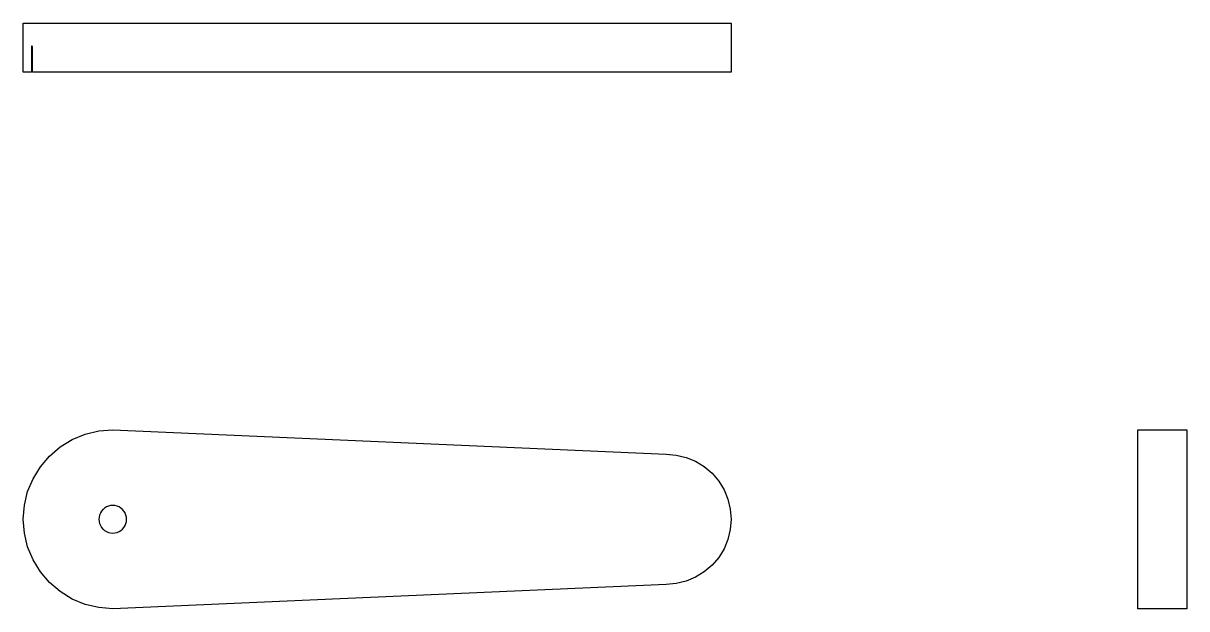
# Model space of a CAD drawing. Header units: metres. Extents: x 0 to 71.5, y 0 to 36.
import ezdxf

# ---------------------------------------------------------------- set-up
doc = ezdxf.new("R2010")
doc.units = ezdxf.units.M

msp = doc.modelspace()

# ---------------------------------------------------------------- linework, layer by layer
at = {"layer": 'FRONT'}
for points in [[(0, 5.5), (0, 5.5), (0, 5.5), (0.068, 6.36), (0.068, 6.36), (0.068, 6.36), (0.068, 6.361), (0.269, 7.199), (0.269, 7.2), (0.269, 7.2), (0.599, 7.997), (0.599, 7.997), (0.599, 7.997), (0.599, 7.997), (0.599, 7.997), (1.05, 8.732), (1.05, 8.733), (1.051, 8.733), (1.611, 9.389), (1.611, 9.389), (1.611, 9.389), (2.267, 9.949), (2.267, 9.95), (2.268, 9.95), (3.003, 10.4), (3.003, 10.4), (3.003, 10.401), (3.003, 10.401), (3.003, 10.401), (3.003, 10.401), (3.8, 10.731), (3.8, 10.731), (3.801, 10.731), (4.639, 10.932), (4.639, 10.932), (4.64, 10.932), (4.64, 10.932), (5.5, 11), (5.5, 11), (5.5, 11), (39.5, 9.5), (39.5, 9.5), (40.125, 9.451), (40.126, 9.451), (40.126, 9.451), (40.126, 9.451), (40.736, 9.304), (40.736, 9.304), (40.736, 9.304), (41.316, 9.064), (41.316, 9.064), (41.851, 8.736), (41.851, 8.736), (41.851, 8.736), (42.328, 8.329), (42.328, 8.328), (42.328, 8.328), (42.329, 8.328), (42.736, 7.851), (42.736, 7.851), (42.736, 7.851), (43.064, 7.316), (43.064, 7.316), (43.064, 7.316), (43.064, 7.315), (43.304, 6.736), (43.304, 6.736), (43.304, 6.736), (43.304, 6.736), (43.451, 6.126), (43.451, 6.126), (43.451, 6.125), (43.5, 5.5), (43.5, 5.5), (43.5, 5.5), (43.5, 5.5), (43.451, 4.875), (43.451, 4.874), (43.451, 4.874), (43.451, 4.874), (43.304, 4.264), (43.304, 4.264), (43.304, 4.264), (43.064, 3.684), (43.064, 3.684), (43.064, 3.684), (43.064, 3.684), (43.064, 3.684), (42.736, 3.149), (42.736, 3.149), (42.736, 3.149), (42.329, 2.672), (42.329, 2.672), (42.328, 2.672), (42.328, 2.672), (42.328, 2.672), (42.328, 2.671), (41.851, 2.264), (41.851, 2.264), (41.851, 2.264), (41.316, 1.936), (41.316, 1.936), (40.736, 1.696), (40.736, 1.696), (40.736, 1.696), (40.126, 1.549), (40.126, 1.549), (40.126, 1.549), (40.125, 1.549), (39.5, 1.5), (39.5, 1.5), (5.5, 0), (5.5, 0), (5.5, 0), (5.5, 0), (5.5, 0), (4.64, 0.068), (4.64, 0.068), (4.639, 0.068), (4.639, 0.068), (3.801, 0.269), (3.8, 0.269), (3.8, 0.269), (3.003, 0.599), (3.003, 0.599), (3.003, 0.599), (3.003, 0.599), (3.003, 0.599), (2.268, 1.05), (2.267, 1.05), (2.267, 1.051), (1.611, 1.611), (1.611, 1.611), (1.611, 1.611), (1.611, 1.611), (1.051, 2.267), (1.05, 2.267), (1.05, 2.268), (0.6, 3.003), (0.6, 3.003), (0.599, 3.003), (0.599, 3.003), (0.599, 3.003), (0.269, 3.8), (0.269, 3.8), (0.269, 3.801), (0.068, 4.639), (0.068, 4.64), (0.068, 4.64), (0.068, 4.64), (0, 5.5)], [(5.239, 6.309), (5.237, 6.308), (5.236, 6.308), (5.116, 6.258), (5.114, 6.257), (5.113, 6.257), (5.002, 6.188), (5, 6.188), (4.999, 6.187), (4.9, 6.102), (4.899, 6.101), (4.898, 6.1), (4.813, 6.001), (4.812, 6), (4.812, 5.998), (4.743, 5.887), (4.743, 5.886), (4.742, 5.884), (4.692, 5.764), (4.692, 5.763), (4.691, 5.761), (4.661, 5.634), (4.661, 5.633), (4.66, 5.631), (4.65, 5.502), (4.65, 5.5), (4.65, 5.498), (4.66, 5.369), (4.661, 5.367), (4.661, 5.366), (4.691, 5.239), (4.692, 5.237), (4.692, 5.236), (4.742, 5.116), (4.743, 5.114), (4.743, 5.113), (4.812, 5.002), (4.812, 5), (4.813, 4.999), (4.898, 4.9), (4.899, 4.899), (4.9, 4.898), (4.999, 4.813), (5, 4.812), (5.002, 4.812), (5.113, 4.743), (5.114, 4.743), (5.116, 4.742), (5.236, 4.692), (5.237, 4.692), (5.239, 4.691), (5.366, 4.661), (5.367, 4.661), (5.369, 4.66), (5.498, 4.65), (5.5, 4.65), (5.502, 4.65), (5.631, 4.66), (5.633, 4.661), (5.634, 4.661), (5.761, 4.691), (5.763, 4.692), (5.764, 4.692), (5.884, 4.742), (5.886, 4.743), (5.887, 4.743), (5.998, 4.812), (6, 4.812), (6.001, 4.813), (6.1, 4.898), (6.101, 4.899), (6.102, 4.9), (6.187, 4.999), (6.188, 5), (6.188, 5.002), (6.257, 5.113), (6.257, 5.114), (6.258, 5.116), (6.308, 5.236), (6.308, 5.237), (6.309, 5.239), (6.339, 5.366), (6.339, 5.367), (6.34, 5.369), (6.35, 5.498), (6.35, 5.5), (6.35, 5.502), (6.34, 5.631), (6.339, 5.633), (6.339, 5.634), (6.309, 5.761), (6.308, 5.763), (6.308, 5.764), (6.258, 5.884), (6.257, 5.886), (6.257, 5.887), (6.188, 5.998), (6.188, 6), (6.187, 6.001), (6.102, 6.1), (6.101, 6.101), (6.1, 6.102), (6.001, 6.187), (6, 6.188), (5.998, 6.188), (5.887, 6.257), (5.886, 6.257), (5.884, 6.258), (5.764, 6.308), (5.763, 6.308), (5.761, 6.309), (5.634, 6.339), (5.633, 6.339), (5.631, 6.34), (5.502, 6.35), (5.5, 6.35), (5.498, 6.35), (5.369, 6.34), (5.367, 6.339), (5.366, 6.339), (5.239, 6.309)]]:
    msp.add_lwpolyline(points, dxfattribs=at)
at = {"layer": 'SIDE'}
msp.add_lwpolyline([(68.5, 0), (68.5, 0), (68.5, 0), (68.5, 0), (68.5, 0), (68.5, 0), (68.5, 0.068), (68.5, 11), (68.5, 11), (68.5, 11), (68.5, 11), (68.5, 11), (71.5, 11), (71.5, 11), (71.5, 11), (71.5, 11), (71.5, 11), (71.5, 10.932), (71.5, 0), (71.5, 0), (71.5, 0), (68.5, 0)], dxfattribs=at)
at = {"layer": 'TOP'}
msp.add_lwpolyline([(0, 33), (0, 33), (0, 33), (0, 36), (0, 36), (0, 36), (0, 36), (0, 36), (0.068, 36), (43.5, 36), (43.5, 36), (43.5, 36), (43.5, 33), (43.5, 33), (43.5, 33), (43.5, 33), (43.451, 33), (42.736, 33), (42.328, 33), (4.64, 33), (3.8, 33), (3.003, 33), (0.56, 33), (0.559, 33), (0.559, 33), (0.559, 33), (0.559, 34.57), (0.559, 34.572), (0.559, 34.574), (0.558, 34.576), (0.558, 34.578), (0.557, 34.579), (0.556, 34.581), (0.555, 34.583), (0.553, 34.584), (0.552, 34.585), (0.55, 34.587), (0.549, 34.588), (0.547, 34.588), (0.545, 34.589), (0.543, 34.59), (0.541, 34.59), (0.539, 34.59), (0.52, 34.59), (0.518, 34.59), (0.516, 34.59), (0.514, 34.589), (0.512, 34.588), (0.511, 34.588), (0.509, 34.587), (0.507, 34.585), (0.506, 34.584), (0.505, 34.583), (0.503, 34.581), (0.502, 34.579), (0.502, 34.578), (0.501, 34.576), (0.5, 34.574), (0.5, 34.572), (0.5, 34.57), (0.5, 33), (0.5, 33), (0.5, 33), (0.5, 33), (0.5, 33), (0, 33), (0, 33)], dxfattribs=at)

doc.saveas('drawing.dxf')
